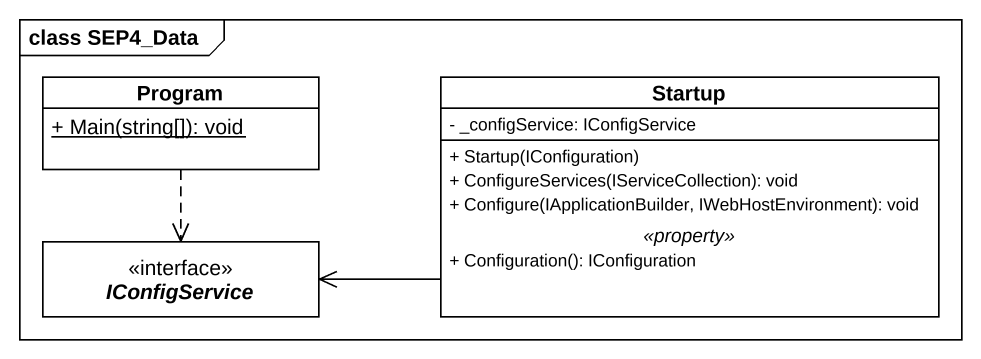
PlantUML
@startuml
mainframe class SEP4_Data
hide circle
hide empty members
skinparam classAttributeIconSize 0
class Program {
  {static} + Main(string[]): void
}
class Startup {
  - _configService: IConfigService
  --
  + Startup(IConfiguration)
  + ConfigureServices(IServiceCollection): void
  + Configure(IApplicationBuilder, IWebHostEnvironment): void
  .. <<property>> ..
  + Configuration(): IConfiguration
}
interface IConfigService
Program ..> IConfigService
Startup -left-> IConfigService
@enduml
